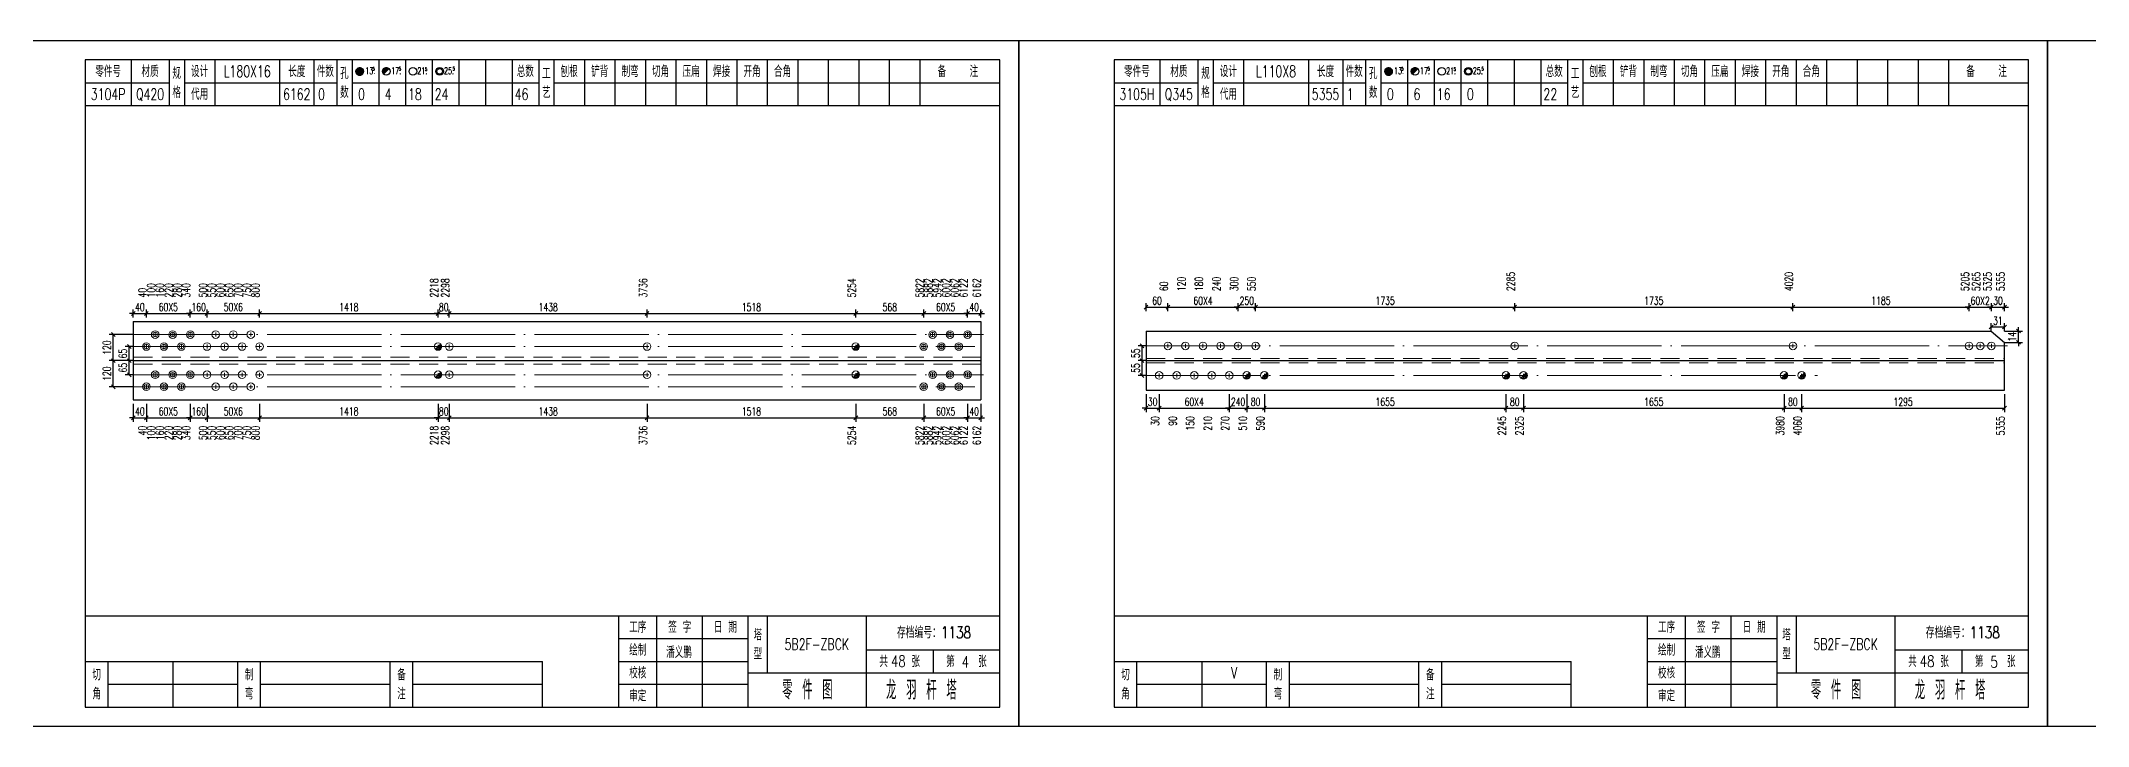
# Model space of a CAD drawing. Header units: millimetres. Extents: x 0 to 30240, y -10896 to -1348.
# Drawn here: x 823 to 1361, y -9369 to -9189 of the extents above; entities that cross this region are included whole.
import ezdxf
from ezdxf.enums import TextEntityAlignment as Align

# ---------------------------------------------------------------- set-up
doc = ezdxf.new("R2010")
doc.units = ezdxf.units.MM
doc.header["$LTSCALE"] = 20
doc.header["$PDMODE"] = 1
doc.linetypes.add('DASHDOT2X', pattern=[1.75, 1.5, -0.125, 0, -0.125])
doc.linetypes.add('HIDDEN', pattern=[0.375, 0.25, -0.125])
for name, color, linetype, lineweight in [('1', 7, 'Continuous', 25), ('11', 3, 'Continuous', 13), ('2', 1, 'HIDDEN', 13), ('5', 1, 'Continuous', 13), ('7', 2, 'DASHDOT2X', 13)]:
    doc.layers.add(name, color=color, linetype=linetype, lineweight=lineweight)
doc.styles.get("Standard").update_dxf_attribs({"font": 'simplex', "width": 0.7, "bigfont": 'gbhzfs.shx'})
doc.styles.add('SYMBOL_TXT', font='txt.shx', dxfattribs={"width": 0.6})
doc.styles.add('TITLE_TXT', font='simplex.shx', dxfattribs={"width": 0.75, "height": 2.5, "bigfont": 'gbhzfs.shx'})
doc.dimstyles.get("Standard").update_dxf_attribs({"dimtxt": 2.1, "dimasz": 1, "dimexe": 1.05, "dimexo": 0, "dimgap": 0.63, "dimtad": 1, "dimzin": 0, "dimdsep": 46, "dimtxsty": 'standard', "dimblk": 'OBLIQUE', "dimblk1": 'OBLIQUE', "dimblk2": 'OBLIQUE', "dimcen": 0.09, "dimadec": 0, "dimazin": 0, "dimtfac": 1, "dimtdec": 1, "dimtix": 1, "dimtmove": 0, "dimatfit": 3, "dimfxl": 0, "dimtolj": 1, "dimtzin": 0, "dimarcsym": 0})
pattern_1 = [(0, (-3, 0), (0, 0.0125), [])]

# ---------------------------------------------------------------- blocks, each defined once
blk = doc.blocks.new('M12_HOLE')
h = blk.add_hatch()
h.set_pattern_fill('LINE', scale=0.1, style=0)
h.set_pattern_definition(pattern_1)
h.paths.add_polyline_path([(-5, 0, 1), (-1, 0, 1)])
at = {"color": 7}
blk.add_circle((-3, 0), 2, dxfattribs=at)
at = {"color": 7, "attachment_point": 1, "style": 'SYMBOL_TXT'}
for s, insert, char_height, width in [('13\\f??|b0|i0|c0|p54;.', (-0.1, 2.1), 3.5, 5.707), ('5', (3.7, 2.3), 1.8, 2.931)]:
    blk.add_mtext(s, dxfattribs=dict(at, insert=insert, char_height=char_height, width=width))
blk = doc.blocks.new('M16_HOLE')
h = blk.add_hatch()
h.set_pattern_fill('LINE', scale=0.1, style=0)
h.set_pattern_definition(pattern_1)
h.paths.add_polyline_path([(-1.6, 1.4, 0.668179), (-5, 0, 0.198912), (-4.4, -1.4)])
at = {"color": 7}
blk.add_circle((-3, 0), 2, dxfattribs=at)
at = {"color": 7, "attachment_point": 1, "style": 'SYMBOL_TXT'}
for s, insert, char_height, width in [('17.', (-0.4, 2.1), 3.5, 6.316), ('5', (3.6, 2.3), 1.8, 1.822)]:
    blk.add_mtext(s, dxfattribs=dict(at, insert=insert, char_height=char_height, width=width))
blk = doc.blocks.new('M20_HOLE')
at = {"color": 7}
blk.add_circle((-3, 0), 2, dxfattribs=at)
at = {"color": 7, "attachment_point": 1, "style": 'SYMBOL_TXT'}
for s, insert, char_height, width in [('21.', (-0.7, 2), 3.5, 6.074), ('5', (3.3, 2), 1.8, 1.458)]:
    blk.add_mtext(s, dxfattribs=dict(at, insert=insert, char_height=char_height, width=width))
blk = doc.blocks.new('M24_HOLE')
at = {"color": 7}
for radius in [2, 1.5]:
    blk.add_circle((-3, 0), radius, dxfattribs=at)
at = {"color": 7, "attachment_point": 1, "style": 'SYMBOL_TXT'}
for s, insert, char_height, width in [('25.', (-0.7, 2.1), 3.5, 2.429), ('5', (3.9, 2.3), 1.8, 1.944)]:
    blk.add_mtext(s, dxfattribs=dict(at, insert=insert, char_height=char_height, width=width))
blk = doc.blocks.new('JgCard')
for p, q in [((270, 180), (0, 180)), ((0, 180), (0, 0)), ((270, 0), (270, 180)), ((265, 175), (25, 175)), ((25, 175), (25, 5)), ((37, 175), (37, 163)), ((47, 175), (47, 163)), ((51, 175), (51, 163)), ((59, 175), (59, 163)), ((76, 175), (76, 163)), ((85, 175), (85, 163)), ((91, 175), (91, 163)), ((95, 175), (95, 163)), ((102, 175), (102, 163)), ((109, 175), (109, 163)), ((116, 175), (116, 163)), ((123, 175), (123, 163)), ((130, 175), (130, 163)), ((137, 175), (137, 163)), ((144, 175), (144, 163)), ((148, 175), (148, 163)), ((156, 175), (156, 163)), ((164, 175), (164, 163)), ((172, 175), (172, 163)), ((180, 175), (180, 163)), ((188, 175), (188, 163)), ((196, 175), (196, 163)), ((204, 175), (204, 163)), ((212, 175), (212, 163)), ((220, 175), (220, 163)), ((228, 175), (228, 163)), ((236, 175), (236, 163)), ((244, 175), (244, 163)), ((265, 5), (265, 175)), ((25, 169), (47, 169)), ((51, 169), (91, 169)), ((95, 169), (144, 169)), ((148, 169), (265, 169)), ((25, 163), (265, 163)), ((25, 29), (265, 29)), ((165, 5), (165, 29)), ((175, 5), (175, 29)), ((187, 5), (187, 29)), ((199, 5), (199, 29)), ((204, 29), (204, 14)), ((230, 5), (230, 29)), ((165, 23), (199, 23)), ((25, 17), (145, 17)), ((31, 5), (31, 17)), ((48, 17), (48, 5)), ((65, 5), (65, 17)), ((71, 5), (71, 17)), ((105, 5), (105, 17)), ((111, 5), (111, 17)), ((145, 5), (145, 17)), ((165, 17), (199, 17)), ((230, 20), (265, 20)), ((247.5, 20), (247.5, 14)), ((31, 11), (65, 11)), ((71, 11), (105, 11)), ((111, 11), (145, 11)), ((165, 11), (199, 11)), ((199, 14), (265, 14)), ((0, 0), (270, 0)), ((25, 5), (265, 5))]:
    blk.add_line(p, q)
blk.add_lwpolyline([(96.03, 171.99, -1), (98.03, 171.99, -1)], format="xyb", close=True)
blk.add_point((145, 96))
at = {"xscale": 0.5, "yscale": 0.5, "zscale": 0.5}
for name, p in [('M12_HOLE', (98.53, 171.99)), ('M16_HOLE', (105.5, 172)), ('M20_HOLE', (112.5, 172)), ('M24_HOLE', (119.5, 172))]:
    blk.add_blockref(name, p, dxfattribs=at)
at = {"style": 'TITLE_TXT', "width": 0.75}
for s, height, p in [('存档编号：1138', 3.076, (238.02, 23.07)), ('潘义鹏', 3, (177.45, 17.91)), ('龙 羽 杆 塔', 5, (235.17, 6.97))]:
    blk.add_text(s, height=height, dxfattribs=at).set_placement(p)
at = {"attachment_point": 5, "style": 'TITLE_TXT'}
for s, insert, char_height, width in [('零件号', (31, 172), 3, 15), ('材质', (42, 172), 3, 8), ('设计', (55, 172), 3, 8), ('长度', (80.5, 172), 3, 8), ('件数', (88, 172), 3, 6), ('总数', (140.5, 172), 3, 7), ('工\\P艺', (146, 169), 3, 4), ('刨根', (152, 172), 3, 8), ('铲背', (160, 172), 3, 8), ('制弯', (168, 172), 3, 8), ('切角', (176, 172), 3, 8), ('压扁', (184, 172), 3, 8), ('焊接', (192, 172), 3, 8), ('开角', (200, 172), 3, 8), ('合角', (208, 172), 3, 8), ('备    注', (254, 172), 3, 22), ('规格', (49, 169), 3, 4), ('代用', (55, 166), 3, 8), ('孔数', (93, 169), 3, 4), ('工序', (170, 26), 3, 10), ('签 字', (181, 26), 3, 12), ('日 期', (193, 26), 3, 12), ('绘制', (170, 20), 3, 10), ('塔\\P型', (201.5, 21.5), 3, 5), ('共    张', (238.75, 17), 3, 17.5), ('第    张', (256.25, 17), 3, 17.5), ('切\\P角', (28, 11), 3, 6), ('制\\P弯', (68, 11), 3, 6), ('备\\P注', (108, 11), 3, 6), ('校核', (170, 14), 3, 10), ('零 件 图', (214.5, 9.5), 5, 31), ('审定', (170, 8), 3, 10)]:
    blk.add_mtext(s, dxfattribs=dict(at, insert=insert, char_height=char_height, width=width))
blk = doc.blocks.new('M24')
for p, q in [((-0.6, 0), (0.6, 0)), ((0, -0.6), (0, 0.6))]:
    blk.add_line(p, q)
for radius in [1, 0.6]:
    blk.add_circle((0, 0), radius)
blk = doc.blocks.new('M20')
for p, q in [((-0.5, 0), (0.5, 0)), ((0, -0.5), (0, 0.5))]:
    blk.add_line(p, q)
blk.add_circle((0, 0), 1)
blk = doc.blocks.new('M16')
for p, q in [((-0.71, -0.71), (0.71, 0.71)), ((-0.4, 0), (0.4, 0)), ((0, 0.4), (0, -0.4))]:
    blk.add_line(p, q)
blk.add_circle((0, 0), 1)
for radius in [0.8, 0.6, 0.4, 0.2]:
    blk.add_arc((0, 0), radius, 225, 45)
blk = doc.blocks.new('_Oblique')
at = {"color": 0, "linetype": 'ByBlock', "lineweight": -2}
blk.add_line((-0.5, -0.5), (0.5, 0.5), dxfattribs=at)
blk = doc.blocks.new('*D5331')
at = {"layer": '11', "color": 0, "lineweight": -2}
for p, q in [((847.6, -9288.15), (846.6, -9288.15)), ((847.6, -9284.48), (847.6, -9289.2)), ((847.6, -9288.15), (851.04, -9288.15)), ((851.04, -9284.48), (851.04, -9289.2)), ((851.04, -9288.15), (852.04, -9288.15))]:
    blk.add_line(p, q, dxfattribs=at)
at = {"layer": 'Defpoints', "color": 0}
for p in [(847.6, -9284.48), (851.04, -9284.48), (851.04, -9288.15)]:
    blk.add_point(p, dxfattribs=at)
at = {"layer": '11', "color": 0, "lineweight": -2}
blk.add_blockref('_Oblique', (847.6, -9288.15), dxfattribs=at)
at = {"layer": '11', "color": 0, "lineweight": -2, "rotation": 180}
blk.add_blockref('_Oblique', (851.04, -9288.15), dxfattribs=at)
at = {"layer": '11', "color": 0, "insert": (849.32, -9286.47), "char_height": 2.1, "attachment_point": 5}
blk.add_mtext('\\A1;40', dxfattribs=at)
blk = doc.blocks.new('*D5333')
at = {"layer": '11', "color": 0, "lineweight": -2}
for p, q in [((862.54, -9288.15), (861.54, -9288.15)), ((862.54, -9284.48), (862.54, -9289.2)), ((862.54, -9288.15), (866.95, -9288.15)), ((866.95, -9284.48), (866.95, -9289.2)), ((866.95, -9288.15), (867.95, -9288.15))]:
    blk.add_line(p, q, dxfattribs=at)
at = {"layer": 'Defpoints', "color": 0}
for p in [(862.54, -9284.48), (866.95, -9284.48), (866.95, -9288.15)]:
    blk.add_point(p, dxfattribs=at)
at = {"layer": '11', "color": 0, "lineweight": -2}
blk.add_blockref('_Oblique', (862.54, -9288.15), dxfattribs=at)
at = {"layer": '11', "color": 0, "lineweight": -2, "rotation": 180}
blk.add_blockref('_Oblique', (866.95, -9288.15), dxfattribs=at)
at = {"layer": '11', "color": 0, "insert": (864.75, -9286.47), "char_height": 2.1, "attachment_point": 5}
blk.add_mtext('\\A1;160', dxfattribs=at)
blk = doc.blocks.new('*D5336')
at = {"layer": '11', "color": 0, "lineweight": -2}
for p, q in [((927.6, -9288.15), (926.6, -9288.15)), ((927.6, -9284.48), (927.6, -9289.2)), ((927.6, -9288.15), (930.54, -9288.15)), ((930.54, -9284.48), (930.54, -9289.2)), ((930.54, -9288.15), (931.54, -9288.15))]:
    blk.add_line(p, q, dxfattribs=at)
at = {"layer": 'Defpoints', "color": 0}
for p in [(927.6, -9284.48), (930.54, -9284.48), (930.54, -9288.15)]:
    blk.add_point(p, dxfattribs=at)
at = {"layer": '11', "color": 0, "lineweight": -2}
blk.add_blockref('_Oblique', (927.6, -9288.15), dxfattribs=at)
at = {"layer": '11', "color": 0, "lineweight": -2, "rotation": 180}
blk.add_blockref('_Oblique', (930.54, -9288.15), dxfattribs=at)
at = {"layer": '11', "color": 0, "insert": (929.07, -9286.47), "char_height": 2.1, "attachment_point": 5}
blk.add_mtext('\\A1;80', dxfattribs=at)
blk = doc.blocks.new('*D5341')
at = {"layer": '11', "color": 0, "lineweight": -2}
for p, q in [((1066.56, -9288.15), (1065.56, -9288.15)), ((1066.56, -9284.48), (1066.56, -9289.2)), ((1066.56, -9288.15), (1070, -9288.15)), ((1070, -9284.48), (1070, -9289.2)), ((1070, -9288.15), (1071, -9288.15))]:
    blk.add_line(p, q, dxfattribs=at)
at = {"layer": 'Defpoints', "color": 0}
for p in [(1066.56, -9284.48), (1070, -9284.48), (1070, -9288.15)]:
    blk.add_point(p, dxfattribs=at)
at = {"layer": '11', "color": 0, "lineweight": -2}
blk.add_blockref('_Oblique', (1066.56, -9288.15), dxfattribs=at)
at = {"layer": '11', "color": 0, "lineweight": -2, "rotation": 180}
blk.add_blockref('_Oblique', (1070, -9288.15), dxfattribs=at)
at = {"layer": '11', "color": 0, "insert": (1068.28, -9286.47), "char_height": 2.1, "attachment_point": 5}
blk.add_mtext('\\A1;40', dxfattribs=at)
blk = doc.blocks.new('*D5342')
at = {"layer": '11', "color": 0, "lineweight": -2}
for p, q in [((847.6, -9260.75), (846.6, -9260.75)), ((847.6, -9261.8), (847.6, -9259.7)), ((847.6, -9260.75), (851.04, -9260.75)), ((851.04, -9261.8), (851.04, -9259.7)), ((851.04, -9260.75), (852.04, -9260.75))]:
    blk.add_line(p, q, dxfattribs=at)
at = {"layer": 'Defpoints', "color": 0}
for p in [(847.6, -9261.8), (851.04, -9260.75), (851.04, -9261.8)]:
    blk.add_point(p, dxfattribs=at)
at = {"layer": '11', "color": 0, "lineweight": -2}
blk.add_blockref('_Oblique', (847.6, -9260.75), dxfattribs=at)
at = {"layer": '11', "color": 0, "lineweight": -2, "rotation": 180}
blk.add_blockref('_Oblique', (851.04, -9260.75), dxfattribs=at)
at = {"layer": '11', "color": 0, "insert": (849.32, -9259.07), "char_height": 2.1, "attachment_point": 5}
blk.add_mtext('\\A1;40', dxfattribs=at)
blk = doc.blocks.new('*D5344')
at = {"layer": '11', "color": 0, "lineweight": -2}
for p, q in [((862.54, -9260.75), (861.54, -9260.75)), ((862.54, -9261.8), (862.54, -9259.7)), ((862.54, -9260.75), (866.95, -9260.75)), ((866.95, -9261.8), (866.95, -9259.7)), ((866.95, -9260.75), (867.95, -9260.75))]:
    blk.add_line(p, q, dxfattribs=at)
at = {"layer": 'Defpoints', "color": 0}
for p in [(862.54, -9261.8), (866.95, -9260.75), (866.95, -9261.8)]:
    blk.add_point(p, dxfattribs=at)
at = {"layer": '11', "color": 0, "lineweight": -2}
blk.add_blockref('_Oblique', (862.54, -9260.75), dxfattribs=at)
at = {"layer": '11', "color": 0, "lineweight": -2, "rotation": 180}
blk.add_blockref('_Oblique', (866.95, -9260.75), dxfattribs=at)
at = {"layer": '11', "color": 0, "insert": (864.75, -9259.07), "char_height": 2.1, "attachment_point": 5}
blk.add_mtext('\\A1;160', dxfattribs=at)
blk = doc.blocks.new('*D5347')
at = {"layer": '11', "color": 0, "lineweight": -2}
for p, q in [((927.6, -9260.75), (926.6, -9260.75)), ((927.6, -9261.8), (927.6, -9259.7)), ((927.6, -9260.75), (930.54, -9260.75)), ((930.54, -9261.8), (930.54, -9259.7)), ((930.54, -9260.75), (931.54, -9260.75))]:
    blk.add_line(p, q, dxfattribs=at)
at = {"layer": 'Defpoints', "color": 0}
for p in [(927.6, -9261.8), (930.54, -9260.75), (930.54, -9261.8)]:
    blk.add_point(p, dxfattribs=at)
at = {"layer": '11', "color": 0, "lineweight": -2}
blk.add_blockref('_Oblique', (927.6, -9260.75), dxfattribs=at)
at = {"layer": '11', "color": 0, "lineweight": -2, "rotation": 180}
blk.add_blockref('_Oblique', (930.54, -9260.75), dxfattribs=at)
at = {"layer": '11', "color": 0, "insert": (929.07, -9259.07), "char_height": 2.1, "attachment_point": 5}
blk.add_mtext('\\A1;80', dxfattribs=at)
blk = doc.blocks.new('*D5352')
at = {"layer": '11', "color": 0, "lineweight": -2}
for p, q in [((1066.56, -9260.75), (1065.56, -9260.75)), ((1066.56, -9261.8), (1066.56, -9259.7)), ((1066.56, -9260.75), (1070, -9260.75)), ((1070, -9261.8), (1070, -9259.7)), ((1070, -9260.75), (1071, -9260.75))]:
    blk.add_line(p, q, dxfattribs=at)
at = {"layer": 'Defpoints', "color": 0}
for p in [(1066.56, -9261.8), (1070, -9260.75), (1070, -9261.8)]:
    blk.add_point(p, dxfattribs=at)
at = {"layer": '11', "color": 0, "lineweight": -2}
blk.add_blockref('_Oblique', (1066.56, -9260.75), dxfattribs=at)
at = {"layer": '11', "color": 0, "lineweight": -2, "rotation": 180}
blk.add_blockref('_Oblique', (1070, -9260.75), dxfattribs=at)
at = {"layer": '11', "color": 0, "insert": (1068.28, -9259.07), "char_height": 2.1, "attachment_point": 5}
blk.add_mtext('\\A1;40', dxfattribs=at)
blk = doc.blocks.new('*D5357')
at = {"layer": '11', "color": 0, "lineweight": -2}
for p, q in [((1113.4, -9281.96), (1113.4, -9286.68)), ((1116.84, -9281.96), (1116.84, -9286.68)), ((1113.4, -9285.63), (1112.4, -9285.63)), ((1113.4, -9285.63), (1116.84, -9285.63)), ((1116.84, -9285.63), (1117.84, -9285.63))]:
    blk.add_line(p, q, dxfattribs=at)
at = {"layer": 'Defpoints', "color": 0}
for p in [(1113.4, -9281.96), (1116.84, -9281.96), (1116.84, -9285.63)]:
    blk.add_point(p, dxfattribs=at)
at = {"layer": '11', "color": 0, "lineweight": -2}
blk.add_blockref('_Oblique', (1113.4, -9285.63), dxfattribs=at)
at = {"layer": '11', "color": 0, "lineweight": -2, "rotation": 180}
blk.add_blockref('_Oblique', (1116.84, -9285.63), dxfattribs=at)
at = {"layer": '11', "color": 0, "insert": (1115.12, -9283.95), "char_height": 2.1, "attachment_point": 5}
blk.add_mtext('\\A1;30', dxfattribs=at)
blk = doc.blocks.new('*D5359')
at = {"layer": '11', "color": 0, "lineweight": -2}
for p, q in [((1135.24, -9281.96), (1135.24, -9286.68)), ((1139.84, -9281.96), (1139.84, -9286.68)), ((1135.24, -9285.63), (1134.24, -9285.63)), ((1135.24, -9285.63), (1139.84, -9285.63)), ((1139.84, -9285.63), (1140.84, -9285.63))]:
    blk.add_line(p, q, dxfattribs=at)
at = {"layer": 'Defpoints', "color": 0}
for p in [(1135.24, -9281.96), (1139.84, -9281.96), (1139.84, -9285.63)]:
    blk.add_point(p, dxfattribs=at)
at = {"layer": '11', "color": 0, "lineweight": -2}
blk.add_blockref('_Oblique', (1135.24, -9285.63), dxfattribs=at)
at = {"layer": '11', "color": 0, "lineweight": -2, "rotation": 180}
blk.add_blockref('_Oblique', (1139.84, -9285.63), dxfattribs=at)
at = {"layer": '11', "color": 0, "insert": (1137.54, -9283.95), "char_height": 2.1, "attachment_point": 5}
blk.add_mtext('\\A1;240', dxfattribs=at)
blk = doc.blocks.new('*D5368')
at = {"layer": '11', "color": 0, "lineweight": -2}
for p, q in [((1137.54, -9259.07), (1136.54, -9259.07)), ((1137.54, -9260.12), (1137.54, -9258.02)), ((1137.54, -9259.07), (1142.14, -9259.07)), ((1142.14, -9260.12), (1142.14, -9258.02)), ((1142.14, -9259.07), (1143.14, -9259.07))]:
    blk.add_line(p, q, dxfattribs=at)
at = {"layer": 'Defpoints', "color": 0}
for p in [(1137.54, -9260.12), (1142.14, -9259.07), (1142.14, -9260.12)]:
    blk.add_point(p, dxfattribs=at)
at = {"layer": '11', "color": 0, "lineweight": -2}
blk.add_blockref('_Oblique', (1137.54, -9259.07), dxfattribs=at)
at = {"layer": '11', "color": 0, "lineweight": -2, "rotation": 180}
blk.add_blockref('_Oblique', (1142.14, -9259.07), dxfattribs=at)
at = {"layer": '11', "color": 0, "insert": (1139.84, -9257.39), "char_height": 2.1, "attachment_point": 5}
blk.add_mtext('\\A1;250', dxfattribs=at)
blk = doc.blocks.new('*D5372')
at = {"layer": '11', "color": 0, "lineweight": -2}
for p, q in [((1329.38, -9259.07), (1328.38, -9259.07)), ((1329.38, -9260.12), (1329.38, -9258.02)), ((1329.38, -9259.07), (1335.26, -9259.07)), ((1335.26, -9260.12), (1335.26, -9258.02)), ((1335.26, -9259.07), (1336.26, -9259.07))]:
    blk.add_line(p, q, dxfattribs=at)
at = {"layer": 'Defpoints', "color": 0}
for p in [(1329.38, -9260.12), (1335.26, -9259.07), (1335.26, -9260.12)]:
    blk.add_point(p, dxfattribs=at)
at = {"layer": '11', "color": 0, "lineweight": -2}
blk.add_blockref('_Oblique', (1329.38, -9259.07), dxfattribs=at)
at = {"layer": '11', "color": 0, "lineweight": -2, "rotation": 180}
blk.add_blockref('_Oblique', (1335.26, -9259.07), dxfattribs=at)
at = {"layer": '11', "color": 0, "insert": (1332.32, -9257.39), "char_height": 2.1, "attachment_point": 5}
blk.add_mtext('\\A1;60X2', dxfattribs=at)
blk = doc.blocks.new('*D5373')
at = {"layer": '11', "color": 0, "lineweight": -2}
for p, q in [((1335.26, -9259.07), (1334.26, -9259.07)), ((1335.26, -9260.12), (1335.26, -9258.02)), ((1335.26, -9259.07), (1338.7, -9259.07)), ((1338.7, -9260.12), (1338.7, -9258.02)), ((1338.7, -9259.07), (1339.7, -9259.07))]:
    blk.add_line(p, q, dxfattribs=at)
at = {"layer": 'Defpoints', "color": 0}
for p in [(1335.26, -9260.12), (1338.7, -9259.07), (1338.7, -9260.12)]:
    blk.add_point(p, dxfattribs=at)
at = {"layer": '11', "color": 0, "lineweight": -2}
blk.add_blockref('_Oblique', (1335.26, -9259.07), dxfattribs=at)
at = {"layer": '11', "color": 0, "lineweight": -2, "rotation": 180}
blk.add_blockref('_Oblique', (1338.7, -9259.07), dxfattribs=at)
at = {"layer": '11', "color": 0, "insert": (1336.98, -9257.39), "char_height": 2.1, "attachment_point": 5}
blk.add_mtext('\\A1;30', dxfattribs=at)
blk = doc.blocks.new('*D5374')
at = {"layer": '11', "color": 0, "lineweight": -2}
for p, q in [((1338.7, -9265.37), (1343.42, -9265.37)), ((1342.38, -9265.37), (1342.38, -9264.37)), ((1342.38, -9268.33), (1342.38, -9265.37)), ((1338.7, -9268.33), (1343.42, -9268.33)), ((1342.38, -9268.33), (1342.38, -9269.33))]:
    blk.add_line(p, q, dxfattribs=at)
at = {"layer": 'Defpoints', "color": 0}
for p in [(1338.7, -9265.37), (1342.38, -9265.37), (1338.7, -9268.33)]:
    blk.add_point(p, dxfattribs=at)
at = {"layer": '11', "color": 0, "lineweight": -2}
for p, rotation in [((1342.38, -9265.37), 270), ((1342.38, -9268.33), 90)]:
    blk.add_blockref('_Oblique', p, dxfattribs=dict(at, rotation=rotation))
at = {"layer": '11', "color": 0, "insert": (1340.7, -9266.85), "char_height": 2.1, "attachment_point": 5, "rotation": 90}
blk.add_mtext('\\A1;14', dxfattribs=at)
blk = doc.blocks.new('*D5375')
at = {"layer": '11', "color": 0, "lineweight": -2}
for p, q in [((1335.21, -9265.37), (1335.21, -9263.27)), ((1338.7, -9264.32), (1335.21, -9264.32)), ((1338.7, -9265.37), (1338.7, -9263.27))]:
    blk.add_line(p, q, dxfattribs=at)
at = {"layer": 'Defpoints', "color": 0}
for p in [(1335.21, -9264.32), (1335.21, -9265.37), (1338.7, -9265.37)]:
    blk.add_point(p, dxfattribs=at)
at = {"layer": '11', "color": 0, "lineweight": -2, "rotation": 180}
blk.add_blockref('_Oblique', (1335.21, -9264.32), dxfattribs=at)
at = {"layer": '11', "color": 0, "lineweight": -2}
blk.add_blockref('_Oblique', (1338.7, -9264.32), dxfattribs=at)
at = {"layer": '11', "color": 0, "insert": (1336.95, -9262.64), "char_height": 2.1, "attachment_point": 5}
blk.add_mtext('\\A1;31', dxfattribs=at)

msp = doc.modelspace()

# ---------------------------------------------------------------- linework, layer by layer
at = {"layer": '1'}
for p, q in [((847.6, -9262.847), (847.6, -9283.427)), ((847.6, -9262.847), (1070, -9262.847)), ((1070, -9262.847), (1070, -9283.427)), ((1113.4, -9265.367), (1113.4, -9280.907)), ((1113.4, -9265.367), (1335.207, -9265.367)), ((1335.207, -9265.367), (1338.7, -9268.334)), ((1338.7, -9273.137), (1338.7, -9268.334)), ((847.6, -9273.137), (1070, -9273.137)), ((1113.4, -9273.137), (1338.7, -9273.137)), ((1338.7, -9280.907), (1338.7, -9273.137)), ((847.6, -9283.427), (1070, -9283.427)), ((1113.4, -9280.907), (1338.7, -9280.907))]:
    msp.add_line(p, q, dxfattribs=at)
at = {"layer": '2'}
for p, q in [((847.6, -9272.223), (1070, -9272.223)), ((1113.4, -9272.572), (1338.7, -9272.572)), ((847.6, -9274.052), (1070, -9274.052)), ((1113.4, -9273.702), (1338.7, -9273.702))]:
    msp.add_line(p, q, dxfattribs=at)
at = {"layer": '7'}
for p, q in [((847.6, -9266.277), (1070.76, -9266.277)), ((847.6, -9269.421), (1068.46, -9269.421)), ((1113.4, -9269.252), (1339.46, -9269.252)), ((847.6, -9276.853), (1070.76, -9276.853)), ((1113.4, -9277.022), (1289.653, -9277.022)), ((847.6, -9279.997), (1068.46, -9279.997))]:
    msp.add_line(p, q, dxfattribs=at)

# ---------------------------------------------------------------- block references
at = {"layer": '1'}
for p in [(810, -9369.137), (1080, -9369.137), (1350, -9369.137)]:
    msp.add_blockref('JgCard', p, dxfattribs=at)
at = {"layer": '5'}
for name, p in [('M24', (853.34, -9266.277)), ('M24', (857.94, -9266.277)), ('M24', (862.54, -9266.277)), ('M20', (869.25, -9266.277)), ('M20', (873.85, -9266.277)), ('M20', (878.45, -9266.277)), ('M24', (1057.36, -9266.277)), ('M24', (1061.96, -9266.277)), ('M24', (1066.56, -9266.277)), ('M24', (851.04, -9269.421)), ('M24', (855.64, -9269.421)), ('M24', (860.24, -9269.421)), ('M20', (866.95, -9269.421)), ('M20', (871.55, -9269.421)), ('M20', (876.15, -9269.421)), ('M20', (880.75, -9269.421)), ('M16', (927.598, -9269.421)), ('M20', (930.538, -9269.421)), ('M20', (982.437, -9269.421)), ('M16', (1037.223, -9269.421)), ('M24', (1055.06, -9269.421)), ('M24', (1059.66, -9269.421)), ('M24', (1064.26, -9269.421)), ('M20', (1119.14, -9269.252)), ('M20', (1123.74, -9269.252)), ('M20', (1128.34, -9269.252)), ('M20', (1132.94, -9269.252)), ('M20', (1137.54, -9269.252)), ('M20', (1142.14, -9269.252)), ('M20', (1210.155, -9269.252)), ('M20', (1283.153, -9269.252)), ('M20', (1329.38, -9269.252)), ('M20', (1332.32, -9269.252)), ('M20', (1335.26, -9269.252)), ('M24', (853.34, -9276.853)), ('M24', (857.94, -9276.853)), ('M24', (862.54, -9276.853)), ('M20', (866.95, -9276.853)), ('M20', (871.55, -9276.853)), ('M20', (876.15, -9276.853)), ('M20', (880.75, -9276.853)), ('M16', (927.598, -9276.853)), ('M20', (930.538, -9276.853)), ('M20', (982.437, -9276.853)), ('M16', (1037.223, -9276.853)), ('M24', (1057.36, -9276.853)), ('M24', (1061.96, -9276.853)), ('M24', (1066.56, -9276.853)), ('M20', (1116.84, -9277.022)), ('M20', (1121.44, -9277.022)), ('M20', (1126.04, -9277.022)), ('M20', (1130.64, -9277.022)), ('M20', (1135.24, -9277.022)), ('M16', (1139.84, -9277.022)), ('M16', (1144.44, -9277.022)), ('M16', (1207.855, -9277.022)), ('M16', (1212.455, -9277.022)), ('M16', (1280.853, -9277.022)), ('M16', (1285.453, -9277.022)), ('M24', (851.04, -9279.997)), ('M24', (855.64, -9279.997)), ('M24', (860.24, -9279.997)), ('M20', (869.25, -9279.997)), ('M20', (873.85, -9279.997)), ('M20', (878.45, -9279.997)), ('M24', (1055.06, -9279.997)), ('M24', (1059.66, -9279.997)), ('M24', (1064.26, -9279.997))]:
    msp.add_blockref(name, p, dxfattribs=at)

# ---------------------------------------------------------------- texts
at = {"style": 'TITLE_TXT', "width": 0.75}
for s, p in [('48', (1046.46, -9353.604)), ('4', (1065.015, -9353.781)), ('48', (1316.46, -9353.604)), ('5', (1335.015, -9353.781))]:
    msp.add_text(s, height=3, dxfattribs=at).set_placement(p)
at = {"layer": '1', "width": 0.7}
for s, p in [('L180X16', (877.5, -9197.137)), ('L110X8', (1147.5, -9197.137)), ('3104P', (841, -9203.137)), ('Q420', (852, -9203.137)), ('6162', (890.5, -9203.137)), ('0', (897, -9203.137)), ('0', (907.5, -9203.137)), ('4', (914.5, -9203.137)), ('18', (921.5, -9203.137)), ('24', (928.5, -9203.137)), ('46', (949.5, -9203.137)), ('3105H', (1111, -9203.137)), ('Q345', (1122, -9203.137)), ('5355', (1160.5, -9203.137)), ('1', (1167, -9203.137)), ('0', (1177.5, -9203.137)), ('6', (1184.5, -9203.137)), ('16', (1191.5, -9203.137)), ('0', (1198.5, -9203.137)), ('22', (1219.5, -9203.137)), ('V', (1136.5, -9355.137))]:
    msp.add_text(s, height=3, dxfattribs=at).set_placement(p, align=Align.MIDDLE_CENTER)
for s, p in [('120', (1123.74, -9254.867)), ('180', (1128.34, -9254.867)), ('240', (1132.94, -9254.867)), ('300', (1137.54, -9254.867)), ('550', (1142.14, -9254.867)), ('2285', (1210.155, -9254.867)), ('4020', (1283.153, -9254.867)), ('5205', (1329.377, -9254.867)), ('5265', (1332.316, -9254.867)), ('5325', (1335.256, -9254.867)), ('5355', (1338.7, -9254.867)), ('40', (851.04, -9256.547)), ('100', (853.34, -9256.547)), ('160', (855.64, -9256.547)), ('220', (857.94, -9256.547)), ('280', (860.24, -9256.547)), ('340', (862.54, -9256.547)), ('500', (866.95, -9256.547)), ('550', (869.25, -9256.547)), ('600', (871.55, -9256.547)), ('650', (873.85, -9256.547)), ('700', (876.15, -9256.547)), ('750', (878.45, -9256.547)), ('800', (880.75, -9256.547)), ('2218', (927.595, -9256.547)), ('2298', (930.539, -9256.547)), ('3736', (982.44, -9256.547)), ('5254', (1037.226, -9256.547)), ('5822', (1055.066, -9256.547)), ('5882', (1057.366, -9256.547)), ('5942', (1059.666, -9256.547)), ('6002', (1061.966, -9256.547)), ('6062', (1064.266, -9256.547)), ('6122', (1066.574, -9256.547)), ('6162', (1070, -9256.547)), ('60', (1119.14, -9254.867))]:
    msp.add_text(s, height=2.1, rotation=90, dxfattribs=at).set_placement(p)
for s, p in [('30', (1116.84, -9287.732)), ('90', (1121.44, -9287.732)), ('150', (1126.04, -9287.732)), ('210', (1130.64, -9287.732)), ('270', (1135.24, -9287.732)), ('510', (1139.84, -9287.732)), ('590', (1144.44, -9287.732)), ('2245', (1207.855, -9287.732)), ('2325', (1212.455, -9287.732)), ('3980', (1280.853, -9287.732)), ('4060', (1285.453, -9287.732)), ('5355', (1338.7, -9287.732)), ('40', (851.04, -9290.252)), ('100', (853.34, -9290.252)), ('160', (855.64, -9290.252)), ('220', (857.94, -9290.252)), ('280', (860.24, -9290.252)), ('340', (862.54, -9290.252)), ('500', (866.95, -9290.252)), ('550', (869.25, -9290.252)), ('600', (871.55, -9290.252)), ('650', (873.85, -9290.252)), ('700', (876.15, -9290.252)), ('750', (878.45, -9290.252)), ('800', (880.75, -9290.252)), ('2218', (927.595, -9290.252)), ('2298', (930.539, -9290.252)), ('3736', (982.44, -9290.252)), ('5254', (1037.226, -9290.252)), ('5822', (1055.066, -9290.252)), ('5882', (1057.366, -9290.252)), ('5942', (1059.666, -9290.252)), ('6002', (1061.966, -9290.252)), ('6062', (1064.266, -9290.252)), ('6122', (1066.574, -9290.252)), ('6162', (1070, -9290.252))]:
    msp.add_text(s, height=2.1, rotation=90, dxfattribs=at).set_placement(p, align=Align.RIGHT)
at = {"layer": '1', "char_height": 3, "width": 26, "attachment_point": 5}
for insert in [(1027, -9347.637), (1297, -9347.637)]:
    msp.add_mtext('5B2F-ZBCK', dxfattribs=dict(at, insert=insert))

# ---------------------------------------------------------------- dimensions: what is measured, and where the dimension line sits
at = {"layer": '1'}
for base, p1, p2, text in [((842.35, -9266.277), (847.55, -9273.137), (847.55, -9266.277), '120'), ((842.35, -9273.137), (847.55, -9279.997), (847.55, -9273.137), '120'), ((846.55, -9269.421), (847.55, -9273.137), (847.55, -9269.421), '65'), ((846.55, -9273.137), (847.55, -9276.853), (847.55, -9273.137), '65'), ((1112.35, -9269.252), (1113.35, -9273.137), (1113.35, -9269.252), '55'), ((1112.35, -9273.137), (1113.35, -9277.022), (1113.35, -9273.137), '55')]:
    msp.add_linear_dim(base=base, p1=p1, p2=p2, angle=90, text=text, dimstyle='standard', dxfattribs=at).render()
at = {"layer": '11'}
for base, p1, p2, text in [((1119.14, -9259.067), (1113.4, -9260.117), (1119.14, -9260.117), '60'), ((1137.54, -9259.067), (1119.14, -9260.117), (1137.54, -9260.117), '60X4'), ((1210.155, -9259.067), (1142.14, -9260.117), (1210.155, -9260.117), '1735'), ((1283.153, -9259.067), (1210.155, -9260.117), (1283.153, -9260.117), '1735'), ((1329.38, -9259.067), (1283.153, -9260.117), (1329.38, -9260.117), '1185'), ((862.54, -9260.747), (851.04, -9261.797), (862.54, -9261.797), '60X5'), ((880.75, -9260.747), (866.95, -9261.797), (880.75, -9261.797), '50X6'), ((927.598, -9260.747), (880.75, -9261.797), (927.598, -9261.797), '1418'), ((982.437, -9260.747), (930.538, -9261.797), (982.437, -9261.797), '1438'), ((1037.223, -9260.747), (982.437, -9261.797), (1037.223, -9261.797), '1518'), ((1055.06, -9260.747), (1037.223, -9261.797), (1055.06, -9261.797), '568'), ((1066.56, -9260.747), (1055.06, -9261.797), (1066.56, -9261.797), '60X5'), ((1135.24, -9285.632), (1116.84, -9281.957), (1135.24, -9281.957), '60X4'), ((1144.44, -9285.632), (1139.84, -9281.957), (1144.44, -9281.957), '80'), ((1207.855, -9285.632), (1144.44, -9281.957), (1207.855, -9281.957), '1655'), ((1212.455, -9285.632), (1207.855, -9281.957), (1212.455, -9281.957), '80'), ((1280.853, -9285.632), (1212.455, -9281.957), (1280.853, -9281.957), '1655'), ((1285.453, -9285.632), (1280.853, -9281.957), (1285.453, -9281.957), '80'), ((1338.7, -9285.632), (1285.453, -9281.957), (1338.7, -9281.957), '1295'), ((862.54, -9288.152), (851.04, -9284.477), (862.54, -9284.477), '60X5'), ((880.75, -9288.152), (866.95, -9284.477), (880.75, -9284.477), '50X6'), ((927.598, -9288.152), (880.75, -9284.477), (927.598, -9284.477), '1418'), ((982.437, -9288.152), (930.538, -9284.477), (982.437, -9284.477), '1438'), ((1037.223, -9288.152), (982.437, -9284.477), (1037.223, -9284.477), '1518'), ((1055.06, -9288.152), (1037.223, -9284.477), (1055.06, -9284.477), '568'), ((1066.56, -9288.152), (1055.06, -9284.477), (1066.56, -9284.477), '60X5')]:
    msp.add_linear_dim(base=base, p1=p1, p2=p2, text=text, dimstyle='standard', dxfattribs=at).render()
for base, p1, p2, text, picture, middle in [((1142.14, -9259.067), (1137.54, -9260.117), (1142.14, -9260.117), '250', '*D5368', (1139.84, -9257.387)), ((1335.26, -9259.067), (1329.38, -9260.117), (1335.26, -9260.117), '60X2', '*D5372', (1332.32, -9257.387)), ((1338.7, -9259.067), (1335.26, -9260.117), (1338.7, -9260.117), '30', '*D5373', (1336.98, -9257.387)), ((851.04, -9260.747), (847.6, -9261.797), (851.04, -9261.797), '40', '*D5342', (849.32, -9259.067)), ((866.95, -9260.747), (862.54, -9261.797), (866.95, -9261.797), '160', '*D5344', (864.745, -9259.067)), ((930.538, -9260.747), (927.598, -9261.797), (930.538, -9261.797), '80', '*D5347', (929.068, -9259.067)), ((1070, -9260.747), (1066.56, -9261.797), (1070, -9261.797), '40', '*D5352', (1068.28, -9259.067)), ((1335.207, -9264.317), (1338.7, -9265.367), (1335.207, -9265.367), '31', '*D5375', (1336.953, -9262.637)), ((1116.84, -9285.632), (1113.4, -9281.957), (1116.84, -9281.957), '30', '*D5357', (1115.12, -9283.952)), ((1139.84, -9285.632), (1135.24, -9281.957), (1139.84, -9281.957), '240', '*D5359', (1137.54, -9283.952)), ((851.04, -9288.152), (847.6, -9284.477), (851.04, -9284.477), '40', '*D5331', (849.32, -9286.472)), ((866.95, -9288.152), (862.54, -9284.477), (866.95, -9284.477), '160', '*D5333', (864.745, -9286.472)), ((930.538, -9288.152), (927.598, -9284.477), (930.538, -9284.477), '80', '*D5336', (929.068, -9286.472)), ((1070, -9288.152), (1066.56, -9284.477), (1070, -9284.477), '40', '*D5341', (1068.28, -9286.472))]:
    dim = msp.add_linear_dim(base=base, p1=p1, p2=p2, text=text, dimstyle='standard', dxfattribs=at)
    dim.commit()
    dim.dimension.update_dxf_attribs({"geometry": picture, "text_midpoint": middle})
dim = msp.add_linear_dim(base=(1342.375, -9265.367), p1=(1338.7, -9268.334), p2=(1338.7, -9265.367), angle=90, text='14', dimstyle='standard', dxfattribs=at)
dim.commit()
dim.dimension.update_dxf_attribs({"geometry": '*D5374', "text_midpoint": (1340.695, -9266.851)})

doc.saveas('drawing.dxf')
